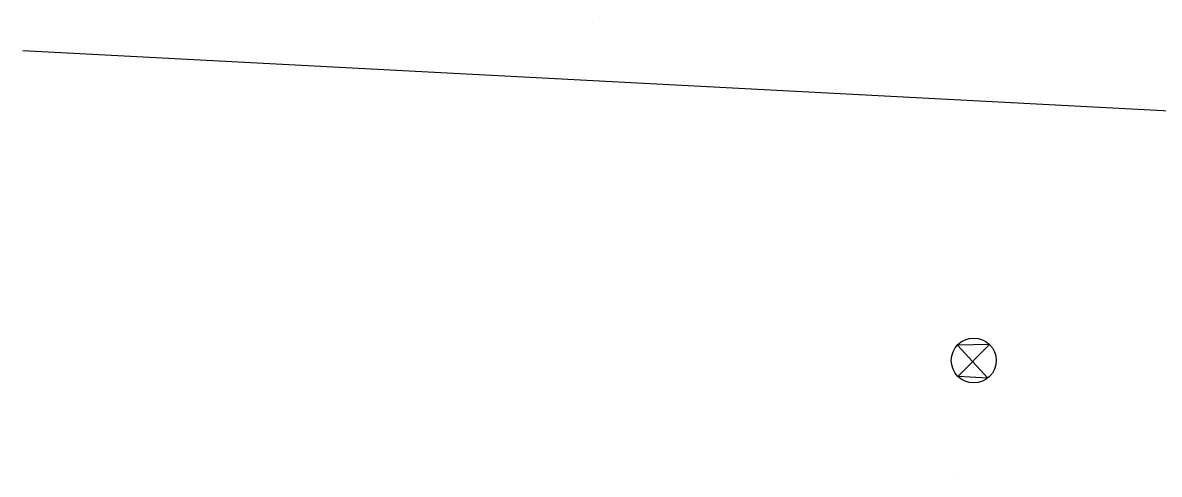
# Model space of a CAD drawing. Header units: feet. Extents: x -290 to 659, y -308 to 640.
# Drawn here: x -290 to 303, y 405 to 640 of the extents above; entities that cross this region are included whole.
import ezdxf

# ---------------------------------------------------------------- set-up
doc = ezdxf.new("R2010")
doc.units = ezdxf.units.FT
doc.header["$MEASUREMENT"] = 0
doc.layers.add('Product (Red Only)', color=1, linetype='Continuous')

# ---------------------------------------------------------------- blocks, each defined once
blk = doc.blocks.new('20 FOOT GEPS')
at = {"layer": 'Product (Red Only)'}
h = blk.add_hatch(color=3, dxfattribs=at)
h.dxf.hatch_style = 1
h.paths.add_polyline_path([(0.5061817854116271, 0.6453743410746298, 0.3453811732542098), (-0.5061817854116271, 0.6453743410746298), (0, 0.1391925556629996)])
h.paths.add_polyline_path([(0.6453743410746142, 0.5061817854116302), (0.1391925556629872, 0), (0.6453743410746142, -0.5061817854116302, 0.1678266223880874), (0.8201999999999998, 0, 0.1678266223880874)])
h.paths.add_polyline_path([(0, -0.1391925556630111), (-0.5061817854116271, -0.6453743410746298, 0.3453811732542098), (0.5061817854116271, -0.6453743410746298)])
h.paths.add_polyline_path([(-0.6453743410746142, 0.5061817854116302, 0.1678266223880874), (-0.8201999999999998, 0, 0.1678266223880874), (-0.6453743410746142, -0.5061817854116302), (-0.1391925556629872, 0)])
at = {"layer": 'Product (Red Only)', "true_color": 0x000000}
h = blk.add_hatch(color=18, dxfattribs=at)
h.dxf.hatch_style = 1
h.paths.add_polyline_path([(0.6453743410746142, 0.5061817854116302, 0.06021756933942458), (0.5061817854116271, 0.6453743410746298), (0, 0.1391925556629996), (-0.5061817854116271, 0.6453743410746298, 0.06021756933942456), (-0.6453743410746142, 0.5061817854116302), (-0.1391925556629872, 0), (-0.6453743410746142, -0.5061817854116302, 0.06021756933942456), (-0.5061817854116271, -0.6453743410746298), (0, -0.1391925556630111), (0.5061817854116271, -0.6453743410746298, 0.06021756933942458), (0.6453743410746142, -0.5061817854116302), (0.1391925556629872, 0)])
at = {"layer": 'Product (Red Only)', "color": 18, "true_color": 0x000000}
for p, q in [((-0.1391925556629872, 0), (-0.6495652597607204, 0.510372704097716)), ((0, 0.1391925556629996), (-0.5103727040976764, 0.6495652597607038)), ((0, 0.1391925556629996), (0.5103727040976764, 0.6495652597607038)), ((0.1391925556629872, 0), (0.6495652597607204, 0.510372704097716)), ((0.1391925556629872, 0), (0.6495652597607204, -0.510372704097716)), ((-0.1391925556629872, -1.154631945610163e-14), (-0.6495652597607204, -0.510372704097716)), ((0, -0.1391925556630111), (-0.5103727040976764, -0.6495652597607036)), ((0, -0.1391925556630111), (0.5103727040976764, -0.6495652597607036))]:
    blk.add_line(p, q, dxfattribs=at)
blk.add_circle((0, 0), 0.8202000000000004, dxfattribs=at)
blk = doc.blocks.new('NEP')
at = {"true_color": 0xffffff, "transparency": 33554687}
h = blk.add_hatch(color=7, dxfattribs=at)
h.dxf.hatch_style = 1
h.paths.add_polyline_path([(0.1063457865456473, 0.0350717214682142, 0.5773502691896263), (0.0835458950187497, 0.07456229199986009), (-0.0835458950187496, 0.07456229199986035, 0.5773502691896254), (-0.1063457865456468, 0.03507172146821479), (-0.02279989152689766, -0.1096340134680751, 0.5773502691896258), (0.02279989152689739, -0.1096340134680753)])
at = {"color": 1, "lineweight": 30}
for p, q in [((-0.0174246635507374, 0.01006013419155682), (-1.775900770510372e-17, -1.322979188962731e-16)), ((0.01742466355073752, 0.01006013419155655), (-1.584934342781954e-17, -1.311953737117213e-16)), ((-1.283713396598359e-17, -1.320024928044536e-16), (-2.727627456058197e-17, -0.02012026838311394))]:
    blk.add_line(p, q, dxfattribs=at)
for points in [[(-0.06836983722150296, 0.1129378143012333), (-0.1405402531113396, 0.1129378143012333, 0.5773502691896241), (-0.1680771427884271, 0.06524252229809918), (-0.1319919348435086, 0.002741108735812021)], [(0.1319919348435091, 0.002741108735811557), (0.1680771427884274, 0.06524252229809818, 0.5773502691896241), (0.1405402531113402, 0.1129378143012325), (0.06836983722150304, 0.1129378143012326)], [(-0.06362209762200623, -0.1156789230370452), (-0.02753688967708798, -0.1781803365993319, 0.5773502691896241), (0.02753688967708672, -0.1781803365993321), (0.0636220976220054, -0.1156789230370451)]]:
    blk.add_lwpolyline(points, format="xyb", dxfattribs=at)
blk.add_lwpolyline([(0.0835458950187497, 0.07456229199986009), (-0.0835458950187496, 0.07456229199986035, 0.5773502691896267), (-0.1063457865456468, 0.03507172146821479), (-0.02279989152689766, -0.1096340134680751, 0.577350269189625), (0.02279989152689739, -0.1096340134680753), (0.1063457865456473, 0.0350717214682142, 0.5773502691896257)], format="xyb", close=True, dxfattribs=at)

msp = doc.modelspace()

# ---------------------------------------------------------------- linework, layer by layer
at = {"color": 18, "linetype": 'Continuous', "lineweight": 25, "true_color": 0x000000}
for p, q in [((214.5536205075462, 472.385755478025), (197.7148078843357, 472.1051918689436)), ((197.7148078843357, 472.1051918689436), (213.555685269872, 454.9372696902215)), ((197.9860181030742, 455.8277492248678), (214.5536205075462, 472.385755478025)), ((213.555685269872, 454.9372696902215), (197.9860181030742, 455.8277492248678))]:
    msp.add_line(p, q, dxfattribs=at)
msp.add_lwpolyline([(-289.6622516084399, 625.8186326356595), (658.6431586882318, 575.7771064033736)], dxfattribs=at)
msp.add_circle((206.2698193053102, 464.1067523514464), 11.71167174779353, dxfattribs=at)

# ---------------------------------------------------------------- block references
at = {"color": 18, "linetype": 'Continuous', "lineweight": 25, "true_color": 0x000000, "xscale": 0.003280839895013123, "yscale": 0.003280839895013123, "zscale": 0.003280839895013123}
for name, p in [('20 FOOT GEPS', (7.320318184431926, 640.2159131518397)), ('NEP', (-289.6622516084399, 625.8186326356595)), ('NEP', (-264.6969867281244, 624.5012300944112)), ('NEP', (-239.731721847809, 623.183827553163)), ('NEP', (-214.7664569674935, 621.8664250119148)), ('NEP', (-189.801192087178, 620.5490224706666)), ('NEP', (-164.8359272068626, 619.2316199294183)), ('NEP', (-139.8706623265471, 617.9142173881702)), ('NEP', (-114.9053974462316, 616.5968148469219)), ('NEP', (-89.94013256591614, 615.2794123056738)), ('NEP', (-64.97486768560069, 613.9620097644255)), ('NEP', (-40.0096028052852, 612.6446072231772)), ('NEP', (-15.04433792496968, 611.3272046819291)), ('NEP', (9.920926955345692, 610.0098021406808)), ('NEP', (34.88619183566118, 608.6923995994326)), ('NEP', (59.85145671597667, 607.3749970581844)), ('NEP', (84.8167215962921, 606.0575945169362)), ('NEP', (109.7819864766076, 604.7401919756879)), ('NEP', (134.7472513569231, 603.4227894344398)), ('NEP', (159.7125162372385, 602.1053868931915)), ('NEP', (184.677781117554, 600.7879843519434)), ('NEP', (209.6430459978695, 599.4705818106951)), ('NEP', (234.608310878185, 598.1531792694468)), ('NEP', (259.5735757585004, 596.8357767281987)), ('NEP', (284.5388406388158, 595.5183741869504)), ('NEP', (195.8509804515725, 404.7677798711061)), ('NEP', (195.8509804515725, 404.7677798711061))]:
    msp.add_blockref(name, p, dxfattribs=at)

doc.saveas('drawing.dxf')
